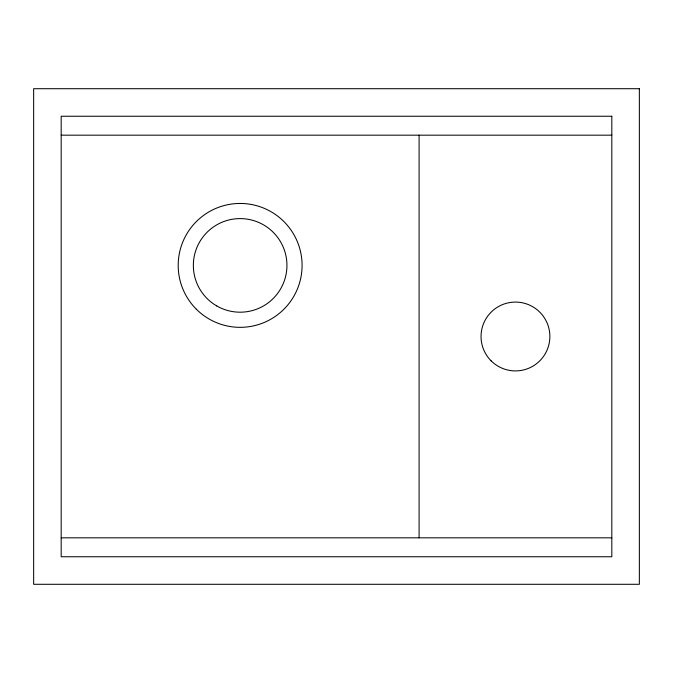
<?xml version="1.0" encoding="UTF-8"?>
<svg xmlns="http://www.w3.org/2000/svg" width="673" height="673" viewBox="0 0 673 673"><rect width="100%" height="100%" fill="white"/><g stroke="black" fill="none" stroke-linecap="round" stroke-linejoin="round"><path stroke-width="1.01" d="M61.184 135.172L611.816 135.172M61.184 537.828L611.816 537.828M419.094 135.172L419.094 537.828M639.35 88.71L33.65 88.71L33.65 584.29L639.35 584.29L639.35 88.71M611.816 116.244L61.184 116.244L61.184 556.756L611.816 556.756L611.816 116.244M216.74 305.929A46.807 46.807 0 0 0 286.942 265.398A46.807 46.807 0 0 0 216.74 224.866A46.807 46.807 0 0 0 216.74 305.929M196.339 309.201A61.95 61.95 0 0 0 299.973 281.432A61.95 61.95 0 0 0 224.109 205.559A61.95 61.95 0 0 0 196.339 309.201M491.122 360.837A34.416 34.416 0 0 0 548.697 345.409A34.416 34.416 0 0 0 506.55 303.254A34.416 34.416 0 0 0 491.122 360.837"/></g></svg>
